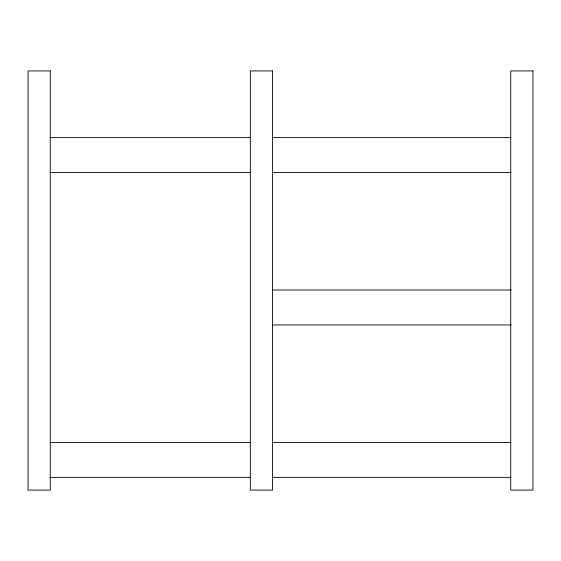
<?xml version="1.0" encoding="UTF-8"?>
<svg xmlns="http://www.w3.org/2000/svg" width="561" height="561" viewBox="0 0 561 561"><rect width="100%" height="100%" fill="white"/><g stroke="black" fill="none" stroke-linecap="round" stroke-linejoin="round"><path stroke-width="0.84" d="M49.894 137.606L250.304 137.606M272.183 137.606L511.106 137.606M49.894 172.536L250.304 172.536M272.183 172.536L511.106 172.536M272.176 290.023L511.106 290.023M272.176 324.959L511.106 324.959M49.894 442.447L250.304 442.447M272.183 442.447L511.106 442.447M49.894 477.376L250.304 477.376M272.183 477.376L511.106 477.376M50.28 70.917L28.05 70.917L28.05 490.083L50.28 490.083L50.28 70.917M272.562 70.917L250.332 70.917L250.332 490.083L272.562 490.083L272.562 70.917M532.95 70.917L510.72 70.917L510.72 490.083L532.95 490.083L532.95 70.917"/></g></svg>
